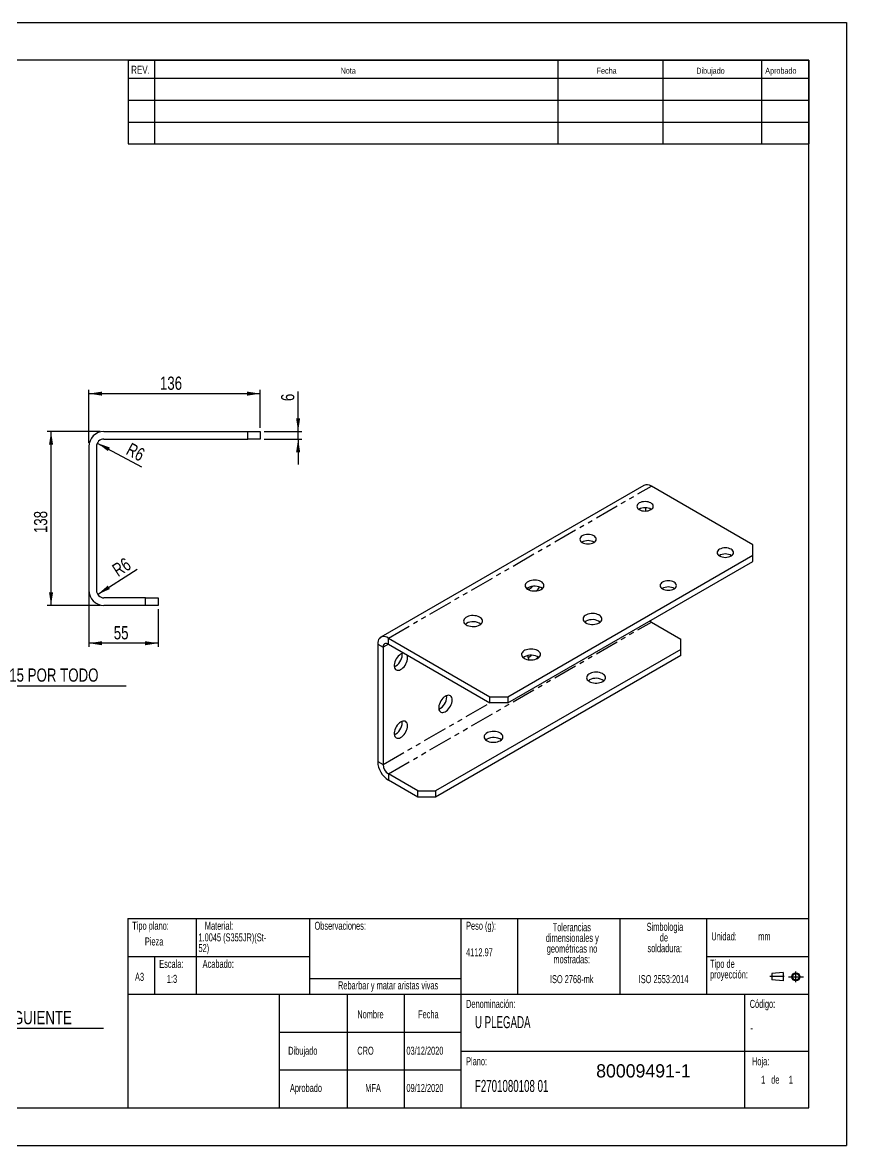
# Model space of a CAD drawing. Extents: x 0 to 1445, y 0 to 521.
# Drawn here: x 202.1 to 420, y 0 to 297 of the extents above; entities that cross this region are included whole.
import ezdxf

# ---------------------------------------------------------------- set-up
doc = ezdxf.new("R2010")
doc.units = 0
for name, pattern in [('SLD-CENTRADA-DOBLE', [12.7, 6.35, -1.27, 1.27, -1.27, 1.27, -1.27]), ('SLD-CENTRADA-TRAZOS-LARGOS', [19.05, 15.24, -1.27, 1.27, -1.27]), ('SLD-CONTINUA', [0])]:
    doc.linetypes.add(name, pattern=pattern)
doc.layers.get('0').update_dxf_attribs({"linetype": 'CONTINUOUS'})
doc.layers.add('FORMATO', color=7, linetype='SLD-CONTINUA')
doc.layers.add('SLD-0', color=179, linetype='SLD-CONTINUA')
doc.styles.add('SLDTEXTSTYLE0', font='TXT', dxfattribs={"width": 0.605})
doc.styles.add('SLDTEXTSTYLE1', font='TXT', dxfattribs={"width": 0.75})
doc.styles.add('SLDTEXTSTYLE2', font='TXT', dxfattribs={"width": 0.6875})
doc.styles.add('SLDTEXTSTYLE3', font='TXT', dxfattribs={"width": 0.666667})
doc.dimstyles.new('SLDDIMSTYLE2', dxfattribs={"dimtxt": 3.5, "dimasz": 3.5, "dimexe": 0, "dimexo": 0.0625, "dimgap": 0.875, "dimtad": 0, "dimtih": 1, "dimtoh": 1, "dimdec": 6, "dimlfac": 3, "dimrnd": 1e-09, "dimzin": 12, "dimdsep": 46, "dimtxsty": 'SLDTEXTSTYLE1', "dimblk1": 'NONE', "dimsah": 1, "dimcen": 0, "dimadec": 0, "dimazin": 0, "dimtfac": 1, "dimtdec": 1, "dimtmove": 0, "dimatfit": 3, "dimldrblk": 'NONE', "dimfxl": 1, "dimtolj": 1, "dimtzin": 12, "dimarcsym": 0})
doc.dimstyles.new('SLDDIMSTYLE3', dxfattribs={"dimtxt": 3.5, "dimasz": 3.5, "dimexe": 0, "dimexo": 0.0625, "dimgap": 0.875, "dimtad": 1, "dimdec": 1, "dimlfac": 3, "dimrnd": 1e-09, "dimzin": 12, "dimdsep": 46, "dimtxsty": 'SLDTEXTSTYLE1', "dimsah": 1, "dimcen": 0.09, "dimadec": 0, "dimazin": 0, "dimtfac": 1, "dimtdec": 1, "dimtofl": 0, "dimtmove": 0, "dimatfit": 3, "dimfxl": 1, "dimtolj": 1, "dimtzin": 12, "dimarcsym": 0})
doc.dimstyles.new('SLDDIMSTYLE4', dxfattribs={"dimtxt": 3.5, "dimasz": 3.5, "dimexe": 0, "dimexo": 0.0625, "dimgap": 0.875, "dimtad": 1, "dimdec": 1, "dimlfac": 3, "dimrnd": 1e-09, "dimzin": 12, "dimdsep": 46, "dimtxsty": 'SLDTEXTSTYLE1', "dimsah": 1, "dimcen": 0.09, "dimadec": 0, "dimazin": 0, "dimtfac": 1, "dimtdec": 1, "dimtmove": 0, "dimatfit": 0, "dimfxl": 1, "dimtolj": 1, "dimtzin": 12, "dimarcsym": 0})
doc.dimstyles.new('SLDDIMSTYLE5', dxfattribs={"dimtxt": 3.5, "dimasz": 3.5, "dimexe": 0, "dimexo": 0.0625, "dimgap": 0.875, "dimtad": 1, "dimdec": 1, "dimlfac": 3, "dimrnd": 1e-09, "dimzin": 12, "dimdsep": 46, "dimtxsty": 'SLDTEXTSTYLE1', "dimsah": 1, "dimcen": 0, "dimadec": 0, "dimazin": 0, "dimtfac": 1, "dimtdec": 1, "dimtofl": 0, "dimtmove": 1, "dimatfit": 3, "dimfxl": 1, "dimtolj": 1, "dimtzin": 12, "dimarcsym": 0})

# ---------------------------------------------------------------- blocks, each defined once
blk = doc.blocks.new('BLOQUE3')
at = {"color": 7, "linetype": 'SLD-CENTRADA-TRAZOS-LARGOS'}
for p, q in [((400.52, 128.85), (400.52, 131.19)), ((397.92, 130.06), (394.8, 130.06)), ((398.88, 130.02), (402.16, 130.02))]:
    blk.add_line(p, q, dxfattribs=at)
at = {"color": 7, "linetype": 'SLD-CONTINUA'}
for p, q in [((397.68, 130.95), (395.23, 130.77)), ((395.23, 130.77), (395.23, 129.34)), ((397.68, 129.16), (395.23, 129.34)), ((397.68, 130.95), (397.68, 129.16))]:
    blk.add_line(p, q, dxfattribs=at)
for radius in [0.892, 0.713]:
    blk.add_circle((400.52, 130.02), radius, dxfattribs=at)
blk = doc.blocks.new('SW_NOTE_0')
at = {"layer": 'SLD-0', "color": 0, "attachment_point": 2, "style": 'SLDTEXTSTYLE0'}
for s, insert, char_height in [('dimensionales y', (7.54, -0.09), 2.1167), ('Tolerancias', (7.41, 2.73), 2.1167), ('geométricas no', (7.46, -2.92), 2.1167), ('mostradas:', (7.38, -5.74), 2.117)]:
    blk.add_mtext(s, dxfattribs=dict(at, insert=insert, char_height=char_height))
blk = doc.blocks.new('SW_NOTE_0_1')
at = {"layer": 'SLD-0', "color": 0, "attachment_point": 1, "style": 'SLDTEXTSTYLE0'}
for s, insert, char_height in [('Tipo de', (0, 2.73), 2.117), ('proyección:', (0, -0.09), 2.1167)]:
    blk.add_mtext(s, dxfattribs=dict(at, insert=insert, char_height=char_height))
blk = doc.blocks.new('SW_NOTE_0_2')
at = {"layer": 'SLD-0', "color": 0, "char_height": 2.117, "attachment_point": 2, "style": 'SLDTEXTSTYLE0'}
for s, insert in [('Simbologia', (7.11, 2.73)), ('de', (6.84, -0.09)), ('soldadura:', (7.06, -2.92))]:
    blk.add_mtext(s, dxfattribs=dict(at, insert=insert))
blk = doc.blocks.new('SW_NOTE_0_3')
at = {"layer": 'SLD-0', "color": 0, "attachment_point": 1, "style": 'SLDTEXTSTYLE0'}
for s, insert, char_height in [('52)', (0, -0.09), 2.117), ('1.0045 (S355JR)(St-', (0, 2.73), 2.1167)]:
    blk.add_mtext(s, dxfattribs=dict(at, insert=insert, char_height=char_height))
blk = doc.blocks.new('SW_NOTE_0_5')
at = {"layer": 'SLD-0', "color": 0, "attachment_point": 2, "style": 'SLDTEXTSTYLE0'}
for s, insert, char_height in [('dimensionales y', (7.54, -0.09), 2.1167), ('Tolerancias', (7.41, 2.73), 2.1167), ('geométricas no', (7.46, -2.92), 2.1167), ('mostradas:', (7.38, -5.74), 2.117)]:
    blk.add_mtext(s, dxfattribs=dict(at, insert=insert, char_height=char_height))
blk = doc.blocks.new('SW_NOTE_0_6')
at = {"layer": 'SLD-0', "color": 0, "attachment_point": 1, "style": 'SLDTEXTSTYLE0'}
for s, insert, char_height in [('Tipo de', (0, 2.73), 2.117), ('proyección:', (0, -0.09), 2.1167)]:
    blk.add_mtext(s, dxfattribs=dict(at, insert=insert, char_height=char_height))
blk = doc.blocks.new('SW_NOTE_0_7')
at = {"layer": 'SLD-0', "color": 0, "char_height": 2.117, "attachment_point": 2, "style": 'SLDTEXTSTYLE0'}
for s, insert in [('Simbologia', (7.11, 2.73)), ('de', (6.84, -0.09)), ('soldadura:', (7.06, -2.92))]:
    blk.add_mtext(s, dxfattribs=dict(at, insert=insert))
blk = doc.blocks.new('SW_NOTE_0_8')
at = {"layer": 'SLD-0', "color": 0, "attachment_point": 1, "style": 'SLDTEXTSTYLE0'}
for s, insert, char_height in [('52)', (0, -0.09), 2.117), ('1.0045 (S355JR)(St-', (0, 2.73), 2.1167)]:
    blk.add_mtext(s, dxfattribs=dict(at, insert=insert, char_height=char_height))
blk = doc.blocks.new('_D_11')
at = {"layer": 'FORMATO', "transparency": 16777216}
for p, q in [((159.98, 157.01), (162.48, 152.68)), ((162.48, 152.68), (180.42, 121.61)), ((180.42, 121.61), (229.56, 121.61))]:
    blk.add_line(p, q, dxfattribs=at)
blk.add_solid([(162.48, 152.68), (163.77, 149.38), (164.7, 149.91)], dxfattribs=at)
at = {"layer": 'FORMATO', "transparency": 16777216, "char_height": 3.5, "attachment_point": 1}
for s, insert, style in [('12 x', (182.01, 126.17), 'SLDTEXTSTYLE2'), ('%%c', (192.01, 126.12), 'SLDTEXTSTYLE1'), ('15 POR TODO', (198.6, 126.17), 'SLDTEXTSTYLE1')]:
    blk.add_mtext(s, dxfattribs=dict(at, insert=insert, style=style))
blk = doc.blocks.new('_NONE')
blk = doc.blocks.new('_D_12')
at = {"layer": 'FORMATO', "color": 7, "transparency": 16777216}
for p, q in [((219.66, 185.84), (219.66, 199.84)), ((264.99, 189.84), (264.99, 199.84)), ((219.66, 198.84), (264.99, 198.84))]:
    blk.add_line(p, q, dxfattribs=at)
for points in [[(219.66, 198.84), (223.16, 198.3), (223.16, 199.38)], [(264.99, 198.84), (261.49, 199.38), (261.49, 198.3)]]:
    blk.add_solid(points, dxfattribs=at)
at = {"layer": 'FORMATO', "color": 7, "transparency": 16777216, "insert": (238.45, 203.35), "char_height": 3.5, "attachment_point": 1, "style": 'SLDTEXTSTYLE1'}
blk.add_mtext('136', dxfattribs=at)
blk = doc.blocks.new('_D_13')
at = {"layer": 'FORMATO', "color": 7, "transparency": 16777216}
for p, q in [((219.66, 151.34), (219.66, 131.84)), ((237.99, 141.84), (237.99, 131.84)), ((237.99, 132.84), (219.66, 132.84))]:
    blk.add_line(p, q, dxfattribs=at)
for points in [[(219.66, 132.84), (223.16, 132.3), (223.16, 133.38)], [(237.99, 132.84), (234.49, 133.38), (234.49, 132.3)]]:
    blk.add_solid(points, dxfattribs=at)
at = {"layer": 'FORMATO', "color": 7, "transparency": 16777216, "insert": (226.24, 137.35), "char_height": 3.5, "attachment_point": 1, "style": 'SLDTEXTSTYLE1'}
blk.add_mtext('55', dxfattribs=at)
blk = doc.blocks.new('_D_14')
at = {"layer": 'FORMATO', "color": 7, "transparency": 16777216}
for p, q in [((222.66, 188.84), (208.66, 188.84)), ((209.66, 142.84), (209.66, 188.84)), ((222.66, 142.84), (208.66, 142.84))]:
    blk.add_line(p, q, dxfattribs=at)
for points in [[(209.66, 188.84), (209.12, 185.34), (210.2, 185.34)], [(209.66, 142.84), (210.2, 146.34), (209.12, 146.34)]]:
    blk.add_solid(points, dxfattribs=at)
at = {"layer": 'FORMATO', "color": 7, "transparency": 16777216, "insert": (205.15, 161.96), "char_height": 3.5, "attachment_point": 1, "rotation": 90, "style": 'SLDTEXTSTYLE1'}
blk.add_mtext('138', dxfattribs=at)
blk = doc.blocks.new('_D_15')
at = {"layer": 'FORMATO', "color": 7, "transparency": 16777216}
for p, q in [((274.99, 188.84), (274.99, 199.45)), ((265.99, 188.84), (275.99, 188.84)), ((274.99, 186.84), (274.99, 188.84)), ((265.99, 186.84), (275.99, 186.84)), ((274.99, 186.84), (274.99, 180.11))]:
    blk.add_line(p, q, dxfattribs=at)
for points in [[(274.99, 188.84), (275.53, 192.34), (274.45, 192.34)], [(274.99, 186.84), (274.45, 183.34), (275.53, 183.34)]]:
    blk.add_solid(points, dxfattribs=at)
at = {"layer": 'FORMATO', "color": 7, "transparency": 16777216, "insert": (270.48, 196.87), "char_height": 3.5, "attachment_point": 1, "rotation": 90, "style": 'SLDTEXTSTYLE1'}
blk.add_mtext('6', dxfattribs=at)
blk = doc.blocks.new('_D_16')
at = {"layer": 'FORMATO', "color": 7, "transparency": 16777216}
blk.add_line((221.89, 185.77), (233.54, 179.49), dxfattribs=at)
blk.add_solid([(221.89, 185.77), (224.71, 183.64), (225.22, 184.59)], dxfattribs=at)
at = {"layer": 'FORMATO', "color": 7, "transparency": 16777216, "insert": (230.85, 186.01), "char_height": 3.5, "attachment_point": 1, "rotation": 332.1934, "style": 'SLDTEXTSTYLE1'}
blk.add_mtext('R6', dxfattribs=at)
blk = doc.blocks.new('_D_17')
at = {"layer": 'FORMATO', "color": 7, "transparency": 16777216}
blk.add_line((221.98, 145.75), (232.46, 152.4), dxfattribs=at)
blk.add_solid([(221.98, 145.75), (225.23, 147.17), (224.65, 148.08)], dxfattribs=at)
at = {"layer": 'FORMATO', "color": 7, "transparency": 16777216, "insert": (225.46, 153.22), "char_height": 3.5, "attachment_point": 1, "rotation": 33.0761, "style": 'SLDTEXTSTYLE1'}
blk.add_mtext('R6', dxfattribs=at)
blk = doc.blocks.new('_D_25')
at = {"layer": 'FORMATO', "transparency": 16777216}
for p, q in [((139.48, 62.8), (141.65, 59.05)), ((141.65, 59.05), (157.84, 31.02)), ((157.84, 31.02), (223.53, 31.02))]:
    blk.add_line(p, q, dxfattribs=at)
blk.add_solid([(141.65, 59.05), (142.93, 55.75), (143.87, 56.29)], dxfattribs=at)
at = {"layer": 'FORMATO', "transparency": 16777216, "char_height": 3.5, "attachment_point": 1}
for s, insert, style in [('%%c', (166.84, 35.53), 'SLDTEXTSTYLE1'), ('4 x', (159.42, 35.58), 'SLDTEXTSTYLE3'), ('13 HASTA EL SIGUIENTE', (173.43, 35.58), 'SLDTEXTSTYLE1')]:
    blk.add_mtext(s, dxfattribs=dict(at, insert=insert, style=style))

msp = doc.modelspace()

# ---------------------------------------------------------------- linework, layer by layer
at = {"color": 7, "linetype": 'SLD-CONTINUA'}
for p, q in [((0, 297), (420, 297)), ((420, 297), (420, 0)), ((410, 287), (20, 287)), ((410, 10), (410, 287)), ((223.65777141, 188.84125398), (261.65777205, 188.84125398)), ((261.65777205, 186.84125489), (261.65777205, 188.84125398)), ((261.65777205, 188.84125398), (264.99110717, 188.84125398)), ((264.99110717, 188.84125398), (264.99110717, 186.84125489)), ((219.65777138, 184.84125457), (219.65777138, 146.84125455)), ((221.65777139, 184.84125457), (221.65777139, 146.84125455)), ((223.65777141, 186.84125489), (261.65777205, 186.84125489)), ((264.99110717, 186.84125489), (261.65777205, 186.84125489)), ((366.3871114, 174.54933383), (296.85494768, 134.40927012)), ((395.25700705, 158.83954722), (368.38694891, 174.3513016)), ((366.97273533, 167.80128212), (366.97273533, 168.65493416)), ((395.25701056, 156.11818741), (395.25700705, 158.83954722)), ((330.43888755, 118.69948147), (395.25701056, 156.11818741)), ((330.43888755, 117.0664006), (395.25701056, 154.48510653)), ((395.25701056, 154.48510653), (395.25701056, 156.11818741)), ((234.65777197, 144.84125422), (223.65777141, 144.84125422)), ((234.65777197, 142.84125513), (223.65777141, 142.84125513)), ((234.65777197, 142.84125513), (234.65777197, 144.84125422)), ((234.65777197, 144.84125422), (237.99110461, 144.84125422)), ((237.99110461, 142.84125513), (234.65777197, 142.84125513)), ((237.99110461, 144.84125422), (237.99110461, 142.84125513)), ((368.38694891, 138.42350607), (376.1651239, 133.93326123)), ((298.85478518, 134.21123789), (325.72484332, 118.6994835)), ((376.16512565, 131.21190244), (376.1651239, 133.93326123)), ((296.02635803, 132.57789136), (296.02635803, 101.54934049)), ((297.44057161, 131.76148324), (297.44057161, 100.73293237)), ((298.85478518, 132.57815701), (325.72484332, 117.06640262)), ((376.16512565, 131.21190244), (311.34700264, 93.7931965)), ((376.16512565, 129.57882156), (376.16512565, 131.21190244)), ((376.16512565, 129.57882156), (311.34700264, 92.16011562)), ((325.72484332, 118.6994835), (330.43888755, 118.69948147)), ((325.72484332, 117.06640262), (325.72484332, 118.6994835)), ((330.43888755, 117.0664006), (325.72484332, 117.06640262)), ((330.43888755, 118.69948147), (330.43888755, 117.0664006)), ((306.63296017, 93.79319752), (298.85478518, 98.28344236)), ((306.63296017, 92.16011664), (298.85478518, 96.65036148)), ((306.63296017, 93.79319752), (311.34700264, 93.7931965)), ((306.63296017, 92.16011664), (306.63296017, 93.79319752)), ((311.34700264, 92.16011562), (306.63296017, 92.16011664)), ((311.34700264, 93.7931965), (311.34700264, 92.16011562)), ((230, 60), (410, 60)), ((230, 60), (230, 10)), ((20, 10), (410, 10)), ((7.53061837, 0), (420, 0))]:
    msp.add_line(p, q, dxfattribs=at)
at = {"color": 8, "linetype": 'SLD-CENTRADA-DOBLE'}
for p, q in [((298.85478518, 134.21123789), (368.38694891, 174.3513016)), ((298.85478518, 98.28344236), (368.38694891, 138.42350607)), ((298.85478518, 132.57815701), (298.85478518, 134.21123789)), ((296.02635803, 132.57789136), (297.44057161, 131.76148324)), ((298.85501282, 132.57802277), (297.44057161, 131.76148324)), ((297.44057161, 100.73293237), (325.73403594, 117.06640166)), ((296.02635803, 101.54934049), (297.44057161, 100.73293237)), ((298.85478518, 98.28344236), (298.85478518, 96.65036148))]:
    msp.add_line(p, q, dxfattribs=at)
at = {"color": 7, "linetype": 'SLD-CONTINUA', "flags": 128}
for points in [[(368.26909886, 168.16020764), (368.53855068, 168.34974705), (368.73877368, 168.56599312), (368.86207077, 168.80063383), (368.90370132, 169.04465003), (368.86206989, 169.28866674), (368.73877412, 169.52330669), (368.53855376, 169.73955226), (368.26909886, 169.92909141), (367.94077139, 170.08464467), (367.5661825, 170.20022942), (367.15973058, 170.2714063), (366.73703501, 170.29543987), (366.31434075, 170.27140707), (365.90788708, 170.20022917), (365.53329731, 170.08464289), (365.20496985, 169.92909167), (364.93551626, 169.73955124), (364.73529503, 169.52330618), (364.61199969, 169.28866649), (364.57036738, 169.04464927), (364.61199925, 168.80063231), (364.73529634, 168.56599363), (364.9355167, 168.34974806), (365.20497029, 168.16020764), (365.53329907, 168.00465565), (365.90788796, 167.8890709), (366.31433856, 167.81789275), (366.73703369, 167.79385944), (367.15972971, 167.81789325), (367.56618162, 167.88907014), (367.94076964, 168.0046554), (368.26909886, 168.16020764)], [(353.18415435, 159.45185454), (353.45360794, 159.64139496), (353.6538283, 159.85763952), (353.77712363, 160.09227921), (353.81875594, 160.33629643), (353.77712451, 160.58031313), (353.65382873, 160.81495308), (353.45360837, 161.03119865), (353.18415523, 161.22073882), (352.85582601, 161.37629106), (352.48123712, 161.49187582), (352.0747852, 161.5630527), (351.65208963, 161.58708626), (351.22939362, 161.56305245), (350.8229417, 161.49187556), (350.44835456, 161.37629081), (350.12002534, 161.22073857), (349.85057264, 161.03119865), (349.65035052, 160.81495308), (349.52705519, 160.58031339), (349.48542376, 160.33629668), (349.52705562, 160.09227972), (349.65035096, 159.85764002), (349.8505722, 159.64139496), (350.12002578, 159.45185454), (350.44835456, 159.29630255), (350.82294258, 159.18071729), (351.22939493, 159.10954015), (351.65209007, 159.08550684), (352.0747852, 159.10954015), (352.48123712, 159.18071704), (352.85582601, 159.29630281), (353.18415435, 159.45185454)], [(389.48230226, 155.91408598), (389.75175408, 156.10362539), (389.9519762, 156.31987197), (390.07527505, 156.55451167), (390.1169056, 156.79852787), (390.07527329, 157.04254508), (389.95197796, 157.27718478), (389.7517576, 157.49343035), (389.48230226, 157.68296976), (389.15397479, 157.83852301), (388.7793859, 157.95410776), (388.37293398, 158.02528465), (387.95023797, 158.04931847), (387.52754372, 158.02528566), (387.12109005, 157.95410776), (386.74650115, 157.83852098), (386.41817369, 157.68296976), (386.1487201, 157.49342933), (385.94849799, 157.27718478), (385.82520265, 157.04254508), (385.78357034, 156.79852787), (385.82520265, 156.55451066), (385.94849974, 156.31987197), (386.1487201, 156.10362641), (386.41817369, 155.91408598), (386.7465029, 155.75853374), (387.1210918, 155.64294899), (387.52754196, 155.57177109), (387.95023797, 155.54773727), (388.37293398, 155.57177109), (388.77938414, 155.64294899), (389.15397304, 155.75853374), (389.48230226, 155.91408598)], [(339.27772178, 147.06966459), (339.56496002, 147.26828372), (339.78614778, 147.49331944), (339.93417783, 147.73753827), (340.00429174, 147.99309085), (339.99423445, 148.25176436), (339.90433105, 148.50524387), (339.73747058, 148.74538272), (339.49901579, 148.9644627), (339.19663092, 149.15544239), (338.84003466, 149.31218348), (338.44068877, 149.42964824), (338.0114274, 149.50406157), (337.5660498, 149.53303075), (337.11886801, 149.51562595), (336.68425695, 149.45240538), (336.2761837, 149.34540207), (335.9077658, 149.1980544), (335.59084279, 149.01509864), (335.33560148, 148.80241552), (335.15024623, 148.56683984), (335.04073335, 148.31594435), (335.01058386, 148.05779167), (335.06076539, 147.80068065), (335.18966714, 147.5528734), (335.39314378, 147.32233573), (335.66465685, 147.11647716), (335.99547932, 146.94191415), (336.37497789, 146.804257), (336.79095587, 146.70793063), (337.23004261, 146.65603038), (337.67812727, 146.65022468), (338.12080528, 146.69070058), (338.54385032, 146.77615638), (338.93366608, 146.90384549), (339.27772178, 147.06966459)], [(374.39735775, 147.20573288), (374.66681134, 147.39527331), (374.86703082, 147.61151837), (374.99032791, 147.84615705), (375.03196022, 148.09017426), (374.99032791, 148.33419148), (374.86703257, 148.56883117), (374.66681221, 148.78507674), (374.39735863, 148.97461716), (374.06902941, 149.13016941), (373.69444052, 149.24575416), (373.2879886, 149.31693104), (372.86529259, 149.34096486), (372.44259658, 149.31693104), (372.03614466, 149.24575416), (371.6615584, 149.1301689), (371.33322918, 148.97461666), (371.06377648, 148.78507674), (370.86355348, 148.56883168), (370.74025815, 148.33419198), (370.69862672, 148.09017528), (370.74025902, 147.84615806), (370.86355436, 147.61151837), (371.0637756, 147.39527331), (371.33322918, 147.20573288), (371.6615584, 147.05018064), (372.03614642, 146.93459538), (372.44259833, 146.8634185), (372.86529435, 146.83938468), (373.28798948, 146.86341799), (373.69443964, 146.93459589), (374.06902941, 147.05018115), (374.39735775, 147.20573288)], [(335.44855898, 147.2736352), (335.4549495, 147.27898494), (335.74218774, 147.47760407)], [(335.74619564, 147.47991304), (335.74930397, 147.16133152), (335.76028234, 147.05932555)], [(323.01426622, 137.68097154), (323.30150402, 137.87959041), (323.52269156, 138.10462601), (323.67072183, 138.34884497), (323.74083662, 138.60439805), (323.73077845, 138.86307106), (323.64087483, 139.11655044), (323.47401546, 139.35668992), (323.23555913, 139.57576902), (322.93317481, 139.76674902), (322.57657823, 139.92348993), (322.17723332, 140.04095525), (321.74797206, 140.11536865), (321.30259402, 140.14433757), (320.85541245, 140.1269329), (320.42080029, 140.0637117), (320.01272748, 139.95670864), (319.64431046, 139.80936147), (319.32738723, 139.62640559), (319.07214504, 139.41372196), (318.88679023, 139.17814654), (318.77727779, 138.9272513), (318.74712874, 138.66909887), (318.79730983, 138.4119876), (318.92621158, 138.16418035), (319.12968778, 137.93364243), (319.40120041, 137.7277836), (319.73202332, 137.55322085), (320.11152233, 137.41556395), (320.52749943, 137.31923707), (320.96658617, 137.26733682), (321.41467127, 137.26153137), (321.8573484, 137.30200677), (322.28039388, 137.38746283), (322.67020921, 137.51515167), (323.01426622, 137.68097154)], [(354.59836902, 138.2252432), (354.88560726, 138.42386232), (355.1067959, 138.64889754), (355.25482419, 138.89311738), (355.32493811, 139.14866996), (355.31488169, 139.40734297), (355.22497742, 139.66082298), (355.05811695, 139.90096183), (354.81966215, 140.12004182), (354.51727728, 140.3110215), (354.16068191, 140.46776209), (353.76133602, 140.58522684), (353.33207552, 140.65963967), (352.88669616, 140.68860986), (352.43951437, 140.67120506), (352.00490419, 140.60798399), (351.59683094, 140.50098068), (351.22841217, 140.35363351), (350.91148916, 140.17067775), (350.65624872, 139.95799412), (350.47089347, 139.72241845), (350.36137971, 139.47152346), (350.33123023, 139.21337078), (350.38141351, 138.95625875), (350.51031438, 138.708452), (350.71379102, 138.47791434), (350.98530322, 138.27205627), (351.31612568, 138.09749327), (351.69562425, 137.95983612), (352.11160223, 137.86350974), (352.55068985, 137.81160898), (352.99877363, 137.80580379), (353.44145164, 137.84627969), (353.86449844, 137.93173448), (354.25431332, 138.05942409), (354.59836902, 138.2252432)], [(319.18510211, 137.88494139), (319.19149262, 137.89029113), (319.47873218, 138.08891102)], [(350.76920623, 138.4292138), (350.77559674, 138.43456355), (351.06283498, 138.63318268)], [(351.06283388, 138.22073203), (351.03442515, 138.56882898), (351.02645413, 138.6117391)], [(368.38694891, 138.42350607), (368.11104949, 138.61415916), (367.97274461, 138.73423645)], [(298.85478518, 134.21123789), (298.45225797, 134.41036852), (298.05792525, 134.53895304), (297.67981402, 134.59437736), (297.32562201, 134.57551329), (297.00255928, 134.48274307), (296.71720256, 134.3179583), (296.47536084, 134.08450774), (296.28195735, 133.78714983), (296.14092921, 133.43193526), (296.05514734, 133.02609495), (296.02635803, 132.57789136)], [(338.33491347, 128.83655014), (338.62215126, 129.03516902), (338.84333968, 129.26020411), (338.99136819, 129.50442408), (339.06148299, 129.75997716), (339.05142569, 130.01864966), (338.9615212, 130.27212955), (338.79466183, 130.51226903), (338.55620549, 130.73134813), (338.25382117, 130.92232813), (337.89722547, 131.07906853), (337.49788057, 131.19653386), (337.06862018, 131.27094674), (336.62324038, 131.29991669), (336.17605881, 131.28251201), (335.74144753, 131.21929031), (335.33337472, 131.11228725), (334.96495683, 130.96494059), (334.6480336, 130.7819847), (334.39279228, 130.56930057), (334.20743747, 130.33372515), (334.09792415, 130.08283041), (334.0677751, 129.82467798), (334.11795795, 129.5675657), (334.24685882, 129.31975895), (334.45033502, 129.08922103), (334.72184678, 128.88336271), (335.05266969, 128.70879996), (335.43216869, 128.57114307), (335.84814579, 128.47481619), (336.28723342, 128.42291543), (336.73531764, 128.41711049), (337.17799477, 128.45758588), (337.601042, 128.54304092), (337.99085645, 128.67073028), (338.33491347, 128.83655014)], [(302.9181657, 130.23241451), (302.70088465, 130.20731225), (302.39190961, 130.11038019), (302.075306, 129.94402873), (301.76124876, 129.71360144), (301.45983908, 129.42651037), (301.1807567, 129.0919775), (300.93297889, 128.72075899), (300.72446087, 128.32478221), (300.56191101, 127.91677667), (300.45055201, 127.50985633), (300.39396636, 127.11710081), (300.39396636, 126.75112956), (300.45055201, 126.42370645), (300.56191101, 126.14535796), (300.72446087, 125.92502901), (300.93297889, 125.769802), (301.1807567, 125.68466166), (301.45983908, 125.67235045), (301.76124876, 125.73325958), (302.075306, 125.86543557), (302.39190961, 126.06462585), (302.70088465, 126.32442979), (302.99230376, 126.63649794), (303.25679982, 126.99080066), (303.4858697, 127.37594855), (303.6721535, 127.7795645), (303.80966111, 128.18867404), (303.89397412, 128.5901297), (303.92238286, 128.97102667), (303.92238286, 128.97102667)], [(302.50816928, 129.78743479), (302.47976055, 130.13553275), (302.47823975, 130.14419406)], [(334.50574935, 129.04051999), (334.51213987, 129.04586974), (334.79937942, 129.24448963)], [(355.54117734, 122.70765077), (355.82841514, 122.90626964), (356.04960356, 123.13130473), (356.19763383, 123.37552369), (356.26774774, 123.63107728), (356.25769045, 123.88974978), (356.16778683, 124.14322916), (356.00092658, 124.38336915), (355.76247201, 124.60244926), (355.46008593, 124.79342825), (355.1034911, 124.95017017), (354.70414444, 125.06763448), (354.27488406, 125.14204737), (353.82950514, 125.1710168), (353.38232401, 125.15361187), (352.94771317, 125.09039194), (352.53963904, 124.98338762), (352.17122158, 124.8360407), (351.85429835, 124.65308482), (351.59905748, 124.44040144), (351.41370222, 124.20482627), (351.30418935, 123.95393027), (351.27403986, 123.6957781), (351.32422183, 123.43866632), (351.4531227, 123.19085957), (351.65659978, 122.96032216), (351.92811241, 122.75446334), (352.25893532, 122.57990058), (352.63843345, 122.44224318), (353.0544123, 122.3459163), (353.49349905, 122.29401605), (353.94158239, 122.2882106), (354.38426128, 122.328686), (354.80730676, 122.41414205), (355.1971212, 122.54183141), (355.54117734, 122.70765077)], [(351.71201498, 122.91162061), (351.71840462, 122.91697087), (352.0056433, 123.11559025)], [(315.70749517, 117.81052943), (315.67908644, 118.15862638), (315.59477343, 118.46273631), (315.45726582, 118.71308295), (315.27098378, 118.90162121), (315.04191214, 119.02228963), (314.77741784, 119.07121272), (314.48599872, 119.04681552), (314.17702193, 118.94988346), (313.86041832, 118.78353099), (313.54636283, 118.55310522), (313.2449514, 118.26601313), (312.96587078, 117.93148128), (312.71809121, 117.56026175), (312.50957494, 117.16428598), (312.34702509, 116.75628095), (312.23566609, 116.34936011), (312.17907868, 115.95660357), (312.17907868, 115.59063232), (312.23566609, 115.26321022), (312.34702509, 114.98486224), (312.50957494, 114.76453278), (312.71809121, 114.60930477), (312.96587078, 114.52416544), (313.2449514, 114.51185322), (313.54636283, 114.57276336), (313.86041832, 114.70493783), (314.17702193, 114.90412912), (314.48599872, 115.16393306), (314.77741784, 115.47600171), (315.04191214, 115.83030292), (315.27098378, 116.21545182), (315.45726582, 116.61906675), (315.59477343, 117.0281768), (315.67908644, 117.42963145), (315.70749517, 117.81052943)], [(314.2932816, 118.62693755), (314.26487287, 118.9750345), (314.26335382, 118.98369682)], [(303.92238286, 111.00712891), (303.89397412, 111.35522586), (303.80966111, 111.65933578), (303.6721535, 111.90968242), (303.4858697, 112.09821967), (303.25679982, 112.2188891), (302.99230376, 112.26781118), (302.70088465, 112.24341398), (302.39190961, 112.14648294), (302.075306, 111.98013046), (301.76124876, 111.74970368), (301.45983908, 111.46261261), (301.1807567, 111.12807974), (300.93297889, 110.75686123), (300.72446087, 110.36088444), (300.56191101, 109.95287941), (300.45055201, 109.54595857), (300.39396636, 109.15320304), (300.39396636, 108.7872318), (300.45055201, 108.45980868), (300.56191101, 108.1814607), (300.72446087, 107.96113124), (300.93297889, 107.80590424), (301.1807567, 107.7207639), (301.45983908, 107.70845269), (301.76124876, 107.76936182), (302.075306, 107.9015373), (302.39190961, 108.10072859), (302.70088465, 108.36053152), (302.99230376, 108.67260017), (303.25679982, 109.02690239), (303.4858697, 109.41205028), (303.6721535, 109.81566623), (303.80966111, 110.22477628), (303.89397412, 110.62623092), (303.92238286, 111.00712891)], [(302.50816928, 111.82353703), (302.47976055, 112.17163398), (302.47823975, 112.18029528)], [(328.43541778, 107.05982885), (328.72265558, 107.25844772), (328.94384488, 107.48348332), (329.09187427, 107.72770177), (329.16198731, 107.98325485), (329.15193089, 108.24192786), (329.06202815, 108.49540775), (328.89516614, 108.73554672), (328.65671157, 108.95462683), (328.35432637, 109.14560633), (327.99773066, 109.30234774), (327.59838401, 109.41981205), (327.16912362, 109.49422494), (326.72374558, 109.52319488), (326.27656445, 109.50578995), (325.84195273, 109.44256951), (325.43387948, 109.3355657), (325.06546114, 109.18821828), (324.74853879, 109.0052629), (324.49329792, 108.79257952), (324.30794179, 108.55700385), (324.19842979, 108.30610835), (324.16827942, 108.04795567), (324.21846227, 107.7908444), (324.34736314, 107.54303765), (324.55083934, 107.31249974), (324.82235285, 107.10664142), (325.15317488, 106.93207816), (325.53267389, 106.79442126), (325.94865274, 106.69809438), (326.38773949, 106.64619413), (326.83582283, 106.64038868), (327.27850172, 106.68086408), (327.7015472, 106.76632013), (328.09136164, 106.89400949), (328.43541778, 107.05982885)], [(324.60625542, 107.26379869), (324.61264506, 107.26914895), (324.89988374, 107.46776833)]]:
    msp.add_lwpolyline(points, dxfattribs=at)
at = {"color": 7, "linetype": 'SLD-CONTINUA'}
for centre, radius, start, end in [((223.65777138, 184.84125456), 4, 90, 180), ((223.65777138, 184.84125456), 2, 90, 180), ((367.21737187, 172.73701573), 1.9934466, 54.0760436786, 114.6134965325), ((366.73703371, 165.4841545), 3.19735537, 59.1145280705, 120.8854542342), ((351.65209007, 156.77579229), 3.19736364, 59.1146163568, 120.8853836432), ((387.95023797, 153.23803689), 3.19735145, 59.1145041045, 120.8854958955), ((223.65777138, 146.84125456), 4, 180, 270), ((223.65777138, 146.84125456), 2, 180, 270), ((337.49098904, 144.26340219), 3.65915287, 55.3517995144, 118.5499798269), ((334.65798395, 149.64998468), 2.89312167, 294.2678509584, 321.8085742559), ((335.29500443, 149.61343741), 3.98849136, 312.5231076404, 331.2656728909), ((372.86529433, 144.52967468), 3.19735972, 59.1145923909, 120.8854253044), ((321.22753257, 134.8747086), 3.65915291, 55.3517994946, 118.5499633245), ((352.81163633, 135.41898184), 3.65915197, 55.3517909342, 118.549988407), ((298.30272026, 131.90133799), 0.87341837, 50.7967058683, 189.2140612896), ((298.85077782, 129.87970611), 3.65855522, 295.3430971698, 358.5548071778), ((302.32851913, 129.02744943), 1.5948621, 357.9725766529, 27.0551756401), ((336.54817987, 126.03028825), 3.65915202, 55.3517909145, 118.5499719047), ((337.38078575, 129.36071015), 1.64531917, 172.0532373828, 213.6053000438), ((334.76391399, 131.52251444), 2.69838679, 291.9397384547, 316.482628424), ((335.50997099, 131.44780914), 3.69425488, 310.5312672542, 322.2462783681), ((353.7544453, 119.90138373), 3.65915728, 55.351827296, 118.5499548367), ((310.63589163, 118.71920842), 3.65855371, 295.3430824261, 358.554813659), ((298.85077932, 111.91580789), 3.65855371, 295.3430824261, 358.554813659), ((326.64868501, 104.2535644), 3.65915465, 55.3518015268, 118.5499640838), ((302.1434174, 101.81504056), 6.12282711, 182.4871312622, 237.5128740184), ((300.51100303, 100.87265334), 3.0736088, 182.6054655217, 237.394529489)]:
    msp.add_arc(centre, radius, start, end, dxfattribs=at)
at = {"layer": 'FORMATO'}
for p, q in [((230.09146719, 287), (410, 287)), ((230.09146719, 287), (230.09146719, 264.86558535)), ((237.033566, 287), (237.033566, 264.86558535)), ((343.65705136, 287), (343.65705136, 264.86558535)), ((371.46223794, 287), (371.46223794, 264.86558535)), ((397.5127429, 287), (397.5127429, 264.86558535)), ((410, 287), (410, 264.86558535)), ((230.09146719, 282.26558535), (410, 282.26558535)), ((230.09146719, 276.46558535), (410, 276.46558535)), ((230.09146719, 270.66558535), (410, 270.66558535)), ((230.09146719, 264.86558535), (410, 264.86558535))]:
    msp.add_line(p, q, dxfattribs=at)
at = {"layer": 'SLD-0'}
for p, q in [((248, 60), (248, 40)), ((278, 60), (278, 40)), ((318, 60), (318, 40)), ((333, 60), (333, 40)), ((360.08171045, 60), (360.08171045, 40)), ((383, 60), (383, 40)), ((230, 50), (248, 50)), ((237, 50), (237, 40)), ((248, 50), (278, 50)), ((383, 50), (410, 50)), ((278, 44.15792826), (318, 44.15792826)), ((230, 40), (410, 40)), ((270, 40), (270, 10)), ((288, 40), (288, 10)), ((303, 40), (303, 10)), ((318, 40), (318, 10)), ((393, 40), (393, 10)), ((270, 30), (318, 30)), ((318, 25), (393, 25)), ((393, 25), (410, 25)), ((270, 20), (318, 20))]:
    msp.add_line(p, q, dxfattribs=at)

# ---------------------------------------------------------------- block references
at = {"color": 7, "linetype": 'Continuous', "xscale": 1.2, "yscale": 1.2, "zscale": 1.2}
msp.add_blockref('BLOQUE3', (-74.01075556, -111.40755219), dxfattribs=at)
msp.add_blockref('BLOQUE3', (-74.01075556, -111.40755219), dxfattribs=at)
at = {"layer": 'SLD-0'}
for name, p in [('SW_NOTE_0', (339.94542139, 56.0559764)), ('SW_NOTE_0_5', (339.94542139, 56.0559764)), ('SW_NOTE_0_2', (364.87312155, 56.16554269)), ('SW_NOTE_0_7', (364.87312155, 56.16554269)), ('SW_NOTE_0_3', (248.63482853, 53.37723202)), ('SW_NOTE_0_8', (248.63482853, 53.37723202)), ('SW_NOTE_0_1', (383.91399545, 46.39094542)), ('SW_NOTE_0_6', (383.91399545, 46.39094542))]:
    msp.add_blockref(name, p, dxfattribs=at)

# ---------------------------------------------------------------- texts
at = {"insert": (353.79979204, 21.5), "char_height": 3.5, "attachment_point": 1}
msp.add_mtext_dynamic_manual_height_columns('80009491-1', width=35.7997920375, gutter_width=17.5, heights=[0], dxfattribs=at)
at = {"layer": 'FORMATO', "attachment_point": 1, "style": 'SLDTEXTSTYLE1'}
for s, insert, char_height in [('REV.', (230.83569636, 285.55214024), 2.116666667), ('Nota', (286.22438362, 285.02581871), 1.5875), ('Fecha', (353.92640633, 285.02581871), 1.5875), ('Dibujado', (380.2608472, 285.02581871), 1.5875), ('Aprobado', (398.51007098, 285.02581871), 1.5875)]:
    msp.add_mtext(s, dxfattribs=dict(at, insert=insert, char_height=char_height))
at = {"layer": 'SLD-0', "style": 'SLDTEXTSTYLE0'}
for s, insert, char_height, attachment_point in [('Tipo plano:', (231.12929082, 59.18086464), 2.1166666667, 1), ('Tipo plano:', (231.12929082, 59.18086464), 2.1166666667, 1), ('Material:', (250.32966909, 59.18086464), 2.116666667, 1), ('Material:', (250.32966909, 59.18086464), 2.116666667, 1), ('Observaciones:', (279.33861511, 59.18086464), 2.1166666667, 1), ('Observaciones:', (279.33861511, 59.18086464), 2.1166666667, 1), ('Peso (g):', (319.40305943, 59.18086464), 2.116666667, 1), ('Peso (g):', (319.40305943, 59.18086464), 2.116666667, 1), ('Unidad:', (384.24614919, 56.37062815), 2.116666667, 1), ('Unidad:', (384.24614919, 56.37062815), 2.116666667, 1), ('Pieza', (234.47259474, 55.01919565), 2.116666667, 1), ('Pieza', (234.47259474, 55.01919565), 2.116666667, 1), ('mm', (396.66217784, 56.37062815), 2.116666667, 1), ('mm', (396.66217784, 56.37062815), 2.116666667, 1), ('4112.97', (319.40305943, 52.1813088), 2.116666667, 1), ('4112.97', (319.40305943, 52.1813088), 2.116666667, 1), ('Escala:', (238.26310497, 49.10146847), 2.116666667, 1), ('Escala:', (238.26310497, 49.10146847), 2.116666667, 1), ('Acabado:', (249.73827693, 49.10146847), 2.116666667, 1), ('Acabado:', (249.73827693, 49.10146847), 2.116666667, 1), ('A3', (231.85934892, 45.67436774), 2.116666667, 1), ('A3', (231.85934892, 45.67436774), 2.116666667, 1), ('1:3', (240.2902322, 45.13474483), 2.116666667, 1), ('1:3', (240.2902322, 45.13474483), 2.116666667, 1), ('ISO 2768-mk', (347.33660555, 45.06001736), 2.1166666667, 2), ('ISO 2768-mk', (347.33660555, 45.06001736), 2.1166666667, 2), ('ISO 2553:2014', (371.6253871, 45.06001736), 2.1166666667, 2), ('ISO 2553:2014', (371.6253871, 45.06001736), 2.1166666667, 2), ('Rebarbar y matar aristas vivas', (298.78549011, 43.4237297), 2.1166666667, 2), ('Rebarbar y matar aristas vivas', (298.78549011, 43.4237297), 2.1166666667, 2), ('Denominación:', (319.40305943, 38.51431126), 2.1166666667, 1), ('Denominación:', (319.40305943, 38.51431126), 2.1166666667, 1), ('Código:', (394.39793937, 38.51431126), 2.116666667, 1), ('Código:', (394.39793937, 38.51431126), 2.116666667, 1), ('Nombre', (290.63774587, 35.75483379), 2.116666667, 1), ('Nombre', (290.63774587, 35.75483379), 2.116666667, 1), ('Fecha', (306.70833095, 35.75483379), 2.116666667, 1), ('Fecha', (306.70833095, 35.75483379), 2.116666667, 1), ('U PLEGADA', (321.73896976, 34.21733212), 3.175, 1), ('U PLEGADA', (321.73896976, 34.21733212), 3.175, 1), ('-', (394.58638598, 32.19316863), 2.11666667, 1), ('-', (394.58638598, 32.19316863), 2.11666667, 1), ('Dibujado', (272.3731861, 26.14030871), 2.116666667, 1), ('Dibujado', (272.3731861, 26.14030871), 2.116666667, 1), ('CRO', (290.63774587, 26.14030877), 2.116666667, 1), ('03/12/2020', (303.6286535, 26.14030877), 2.116666667, 1), ('Plano:', (319.40305943, 23.33826749), 2.116666667, 1), ('Plano:', (319.40305943, 23.33826749), 2.116666667, 1), ('Hoja:', (395.01391774, 23.33826749), 2.116666667, 1), ('Hoja:', (395.01391774, 23.33826749), 2.116666667, 1), ('1', (397.41271376, 18.47490375), 2.11666667, 1), ('1', (397.41271376, 18.47490375), 2.11666667, 1), ('1', (397.41271376, 18.47490375), 2.11666667, 1), ('1', (397.41271376, 18.47490375), 2.11666667, 1), ('de', (400.07750248, 18.47490369), 2.116666667, 1), ('de', (400.07750248, 18.47490369), 2.116666667, 1), ('de', (400.07750248, 18.47490369), 2.116666667, 1), ('de', (400.07750248, 18.47490369), 2.116666667, 1), ('1', (404.73079952, 18.47490375), 2.11666667, 1), ('1', (404.73079952, 18.47490375), 2.11666667, 1), ('1', (404.73079952, 18.47490375), 2.11666667, 1), ('1', (404.73079952, 18.47490375), 2.11666667, 1), ('Aprobado', (272.82454183, 16.28235867), 2.116666667, 1), ('Aprobado', (272.82454183, 16.28235867), 2.116666667, 1), ('MFA', (292.73505847, 16.28235873), 2.116666667, 1), ('09/12/2020', (303.6286535, 16.28235873), 2.116666667, 1), ('F2701080108 01', (321.73896976, 17.34676089), 3.175, 1), ('F2701080108 01', (321.73896976, 17.34676089), 3.175, 1)]:
    msp.add_mtext(s, dxfattribs=dict(at, insert=insert, char_height=char_height, attachment_point=attachment_point))

# ---------------------------------------------------------------- dimensions: what is measured, and where the dimension line sits
at = {"layer": 'FORMATO', "color": 7}
for base, p1, p2, picture, middle in [((264.99110471, 198.84125456), (219.65777138, 184.84125456), (264.99110471, 188.84125456), '_D_12', (242.32443804, 198.84125456)), ((219.65777138, 132.84125456), (237.99110471, 142.84125456), (219.65777138, 152.34125456), '_D_13', (228.82443804, 132.84125456))]:
    dim = msp.add_linear_dim(base=base, p1=p1, p2=p2, dimstyle='SLDDIMSTYLE3', dxfattribs=at)
    dim.commit()
    dim.dimension.update_dxf_attribs({"geometry": picture, "text_midpoint": middle, "dimtype": 160})
for base, p1, p2, dimstyle, picture, middle in [((274.99110471, 188.84125456), (264.99110471, 186.84125456), (264.99110471, 188.84125456), 'SLDDIMSTYLE4', '_D_15', (274.99110471, 198.15813498)), ((209.65777138, 188.84125456), (223.65777138, 142.84125456), (223.65777138, 188.84125456), 'SLDDIMSTYLE3', '_D_14', (209.65777138, 165.84125456))]:
    dim = msp.add_linear_dim(base=base, p1=p1, p2=p2, angle=90, dimstyle=dimstyle, dxfattribs=at)
    dim.commit()
    dim.dimension.update_dxf_attribs({"geometry": picture, "text_midpoint": middle, "dimtype": 160})
for center, mpoint, picture, middle in [((223.65777138, 184.84125456), (221.88871615, 185.77423024), '_D_16', (231.56082107, 180.67330883)), ((223.65777138, 146.84125456), (221.98187824, 145.74974999), '_D_17', (230.47729993, 151.28279812))]:
    dim = msp.add_radius_dim(center=center, mpoint=mpoint, dimstyle='SLDDIMSTYLE5', dxfattribs=at)
    dim.commit()
    dim.dimension.update_dxf_attribs({"geometry": picture, "text_midpoint": middle, "dimtype": 164})
at = {"layer": 'FORMATO'}
for p1, p2, text, picture, middle in [((159.98324279, 157.00631806), (162.48324279, 152.67619105), '12 x <> POR TODO\\P', '_D_11', (205.78223919, 124.41049344)), ((139.48324279, 62.80385857), (141.64990946, 59.05108182), '4 x <> HASTA EL SIGUIENTE\\P', '_D_25', (191.47530588, 33.8200625))]:
    dim = msp.add_diameter_dim_2p(p1=p1, p2=p2, text=text, dimstyle='SLDDIMSTYLE2', dxfattribs=at)
    dim.commit()
    dim.dimension.update_dxf_attribs({"geometry": picture, "text_midpoint": middle, "dimtype": 163})

doc.saveas('drawing.dxf')
